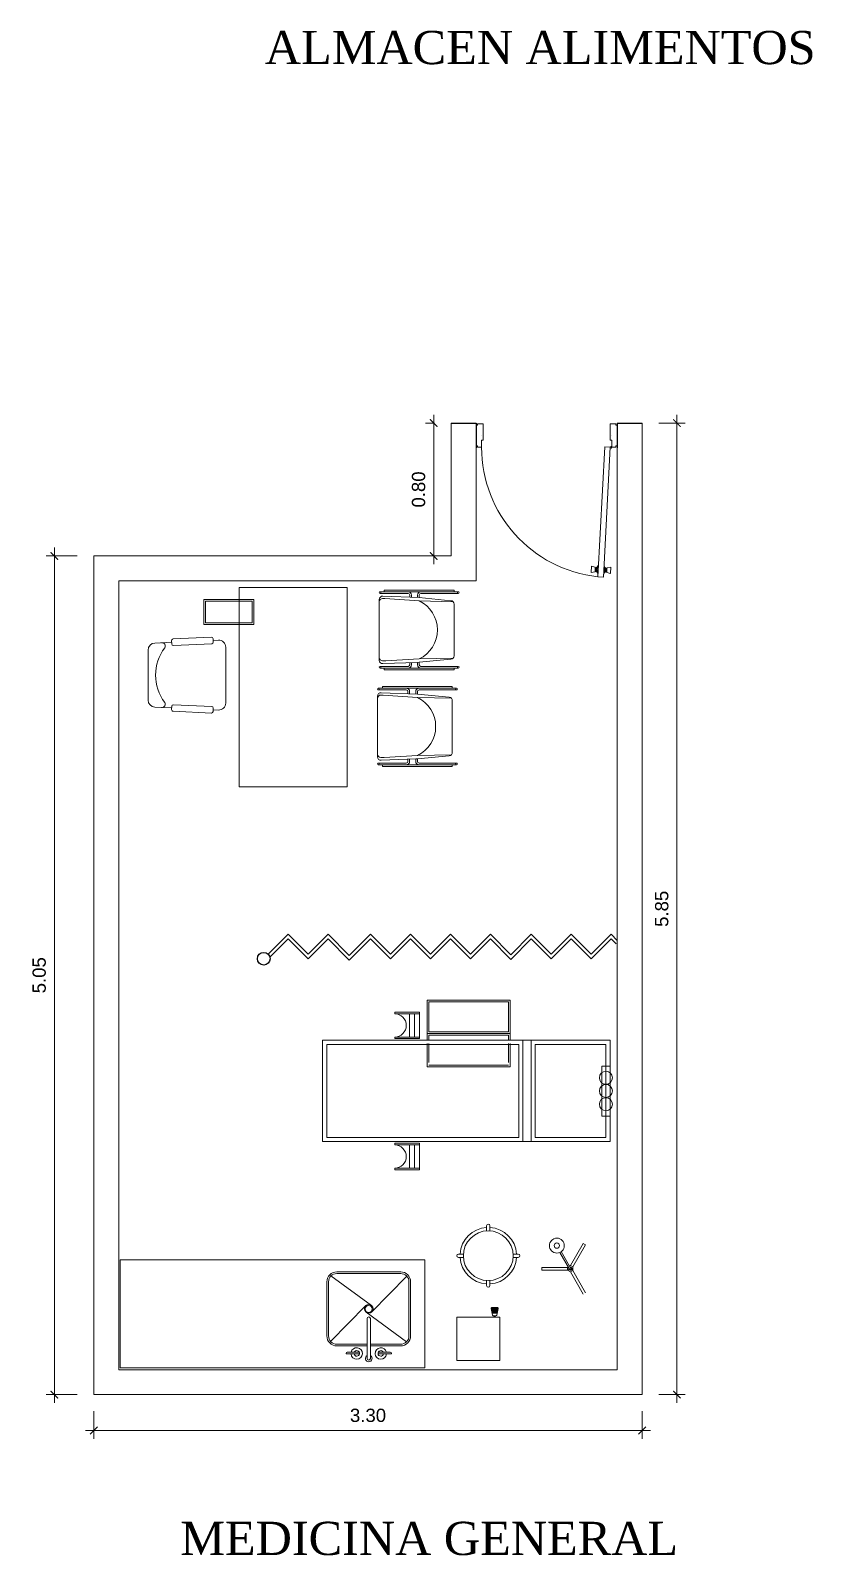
# Model space of a CAD drawing. Header units: metres. Extents: x 250.9 to 296.3, y -151.6 to -124.3.
# Drawn here: x 250.9 to 255.61, y -149.65 to -140.47 of the extents above; entities that cross this region are included whole.
import ezdxf

# ---------------------------------------------------------------- set-up
doc = ezdxf.new("R2010")
doc.units = ezdxf.units.M
doc.header["$MEASUREMENT"] = 0
doc.linetypes.add('HIDDEN', pattern=[0.375, 0.25, -0.125])
for name, color, linetype, lineweight in [('HATCH', 8, 'Continuous', 9), ('MUROS', 2, 'Continuous', 20), ('PROY', 5, 'HIDDEN', 13), ('PUERTAS', 97, 'Continuous', 13)]:
    doc.layers.add(name, color=color, linetype=linetype, lineweight=lineweight)
doc.styles.add('UNO', font='arial.ttf')
doc.dimstyles.new('EN 50', dxfattribs={"dimtxt": 0.08, "dimasz": 0.045, "dimexe": 0.05, "dimexo": 0.1, "dimgap": 0.05, "dimtad": 1, "dimlfac": -1, "dimzin": 1, "dimdsep": 46, "dimtxsty": 'UNO', "dimblk": 'ARCHTICK', "dimcen": 0.5, "dimdle": 0.05, "dimclrd": 1, "dimclre": 1, "dimclrt": 7, "dimazin": 0, "dimtm": 1e-09, "dimtfac": 1, "dimtix": 1, "dimtmove": 0, "dimatfit": 0, "dimldrblk": 'ARCHTICK', "dimfxl": 1, "dimtolj": 2, "dimlwd": 13, "dimlwe": 13, "dimarcsym": 0})

# ---------------------------------------------------------------- blocks, each defined once
blk = doc.blocks.new('TARJA')
for p, q in [((-0.014, -0.0221), (-0.2273, 0.1942)), ((0.2299, 0.1963), (-0.0142, 0.0183)), ((0.2319, -0.1979), (0.0189, 0.0181)), ((0.0187, -0.022), (-0.2253, -0.2)), ((-0.0077, -0.2999), (-0.0077, -0.0604)), ((0.0123, -0.2999), (0.0123, -0.0604)), ((-0.1342, -0.2704), (-0.1342, -0.2732)), ((-0.1342, -0.2732), (-0.0537, -0.2732)), ((-0.127, -0.2633), (-0.0548, -0.2633)), ((0.1386, -0.2732), (0.0581, -0.2732)), ((0.1315, -0.2633), (0.0592, -0.2633)), ((0.1386, -0.2704), (0.1386, -0.2732))]:
    blk.add_line(p, q)
for points in [[(0.012, -0.2248), (0.1944, -0.2248, 0.414214), (0.2544, -0.1648), (0.2544, 0.1611, 0.414214), (0.1944, 0.2211), (-0.1898, 0.2211, 0.414214), (-0.2498, 0.1611), (-0.2498, -0.1648, 0.414214), (-0.1898, -0.2248), (-0.0067, -0.2248)], [(0.012, -0.2148), (0.1944, -0.2148, 0.414214), (0.2444, -0.1648), (0.2444, 0.1611, 0.414214), (0.1944, 0.2111), (-0.1898, 0.2111, 0.414214), (-0.2398, 0.1611), (-0.2398, -0.1648, 0.414214), (-0.1898, -0.2148), (-0.0067, -0.2148)]]:
    blk.add_lwpolyline(points, format="xyb")
for radius in [0.026, 0.021]:
    blk.add_circle((0.0023, -0.0019), radius)
for centre, radius, start, end in [((0.0023, -0.0604), 0.01, 0, 180), ((-0.127, -0.2704), 0.00711, 89.98224, 179.98224), ((-0.0701, -0.27), 0.0345, 185.25448, 168.76167), ((-0.0701, -0.27), 0.0167, 190.90126, 156.33355), ((0.0746, -0.27), 0.0345, 11.23833, 354.74552), ((0.0746, -0.27), 0.0167, 23.66645, 349.09874), ((0.1315, -0.2704), 0.00711, 0.01776, 90.01776), ((0.0023, -0.2999), 0.02, 120, 60), ((0.0023, -0.2999), 0.01, 180, 0)]:
    blk.add_arc(centre, radius, start, end)
blk = doc.blocks.new('CESTO')
for points in [[(-0.0775, 0.1591), (0.0725, 0.1591), (0.0725, -0.1409), (-0.0775, -0.1409)], [(-0.0675, 0.1491), (0.0625, 0.1491), (0.0625, -0.1309), (-0.0675, -0.1309)]]:
    blk.add_lwpolyline(points, close=True)
blk = doc.blocks.new('gkgk')
for p, q in [((-0.0366, 0.8059), (-0.0387, 0.7662)), ((-0.013, 0.7999), (-0.0366, 0.8059)), ((-0.035, 0.0018), (0.0085, 0.8301)), ((-0.0143, 0.7761), (-0.0134, 0.7935)), ((-0.0134, 0.7935), (-0.013, 0.7999)), ((-0.0094, 0.7933), (-0.0134, 0.7935)), ((-0.0103, 0.7759), (-0.0094, 0.7933)), ((-0.0094, 0.7933), (-0.0093, 0.7957)), ((-0.0053, 0.7955), (-0.0093, 0.7957)), ((-0.0065, 0.7733), (-0.0053, 0.7955)), ((-0.0053, 0.7955), (-0.0051, 0.7987)), ((-0.0012, 0.7985), (-0.0051, 0.7987)), ((-0.0027, 0.7699), (-0.0012, 0.7985)), ((0.0058, 0.8101), (-0.0012, 0.7985)), ((0.0434, 0.8283), (0, 0)), ((0.0031, 0.7576), (0.0058, 0.8101)), ((0.0074, 0.81), (0.0058, 0.8101)), ((0.0085, 0.8301), (0.0434, 0.8283)), ((0.041, 0.7819), (0.041, 0.7819)), ((0.041, 0.7819), (0.041, 0.7819)), ((0.0412, 0.7556), (0.0439, 0.8081)), ((0.0424, 0.8081), (0.0439, 0.8081)), ((0.0439, 0.8081), (0.0497, 0.7958)), ((0.0482, 0.7672), (0.0497, 0.7958)), ((0.0497, 0.7958), (0.0536, 0.7956)), ((0.0523, 0.7702), (0.0535, 0.7924)), ((0.0535, 0.7924), (0.0536, 0.7956)), ((0.0535, 0.7924), (0.0574, 0.7922)), ((0.0564, 0.7724), (0.0573, 0.7898)), ((0.0573, 0.7898), (0.0574, 0.7922)), ((0.0573, 0.7898), (0.0613, 0.7896)), ((0.0604, 0.7721), (0.0613, 0.7896)), ((0.0613, 0.7896), (0.0616, 0.796)), ((0.0616, 0.796), (0.0857, 0.7995)), ((0.0857, 0.7995), (0.0836, 0.7598)), ((-0.0146, 0.7697), (-0.0387, 0.7662)), ((-0.0143, 0.7761), (-0.0146, 0.7697)), ((-0.0103, 0.7759), (-0.0143, 0.7761)), ((-0.0103, 0.7759), (-0.0104, 0.7735)), ((-0.0065, 0.7733), (-0.0104, 0.7735)), ((-0.0065, 0.7733), (-0.0066, 0.7701)), ((-0.0027, 0.7699), (-0.0066, 0.7701)), ((0.0031, 0.7576), (-0.0027, 0.7699)), ((0.0047, 0.7575), (0.0031, 0.7576)), ((0.0396, 0.7557), (0.0412, 0.7556)), ((0.0412, 0.7556), (0.0482, 0.7672)), ((0.0482, 0.7672), (0.0521, 0.767)), ((0.0523, 0.7702), (0.0521, 0.767)), ((0.0523, 0.7702), (0.0563, 0.77)), ((0.0564, 0.7724), (0.0563, 0.77)), ((0.0564, 0.7724), (0.0604, 0.7721)), ((0.0604, 0.7721), (0.06, 0.7658)), ((0.06, 0.7658), (0.0836, 0.7598)), ((-0.07, 0.0018), (-0.045, 0.0018)), ((-0.07, 0.0018), (-0.07, -0.0082)), ((-0.045, 0.0018), (-0.045, -0.0432)), ((-0.035, 0.0018), (0, 0)), ((0.785, 0.0018), (0.785, -0.0432)), ((0.81, 0.0018), (0.785, 0.0018)), ((0.81, 0.0018), (0.81, -0.0082)), ((-0.08, -0.0082), (-0.08, -0.1382)), ((-0.08, -0.0082), (-0.07, -0.0082)), ((-0.035, -0.0432), (-0.045, -0.0432)), ((-0.045, -0.0732), (-0.045, -0.0732)), ((-0.045, -0.0732), (-0.045, -0.0732)), ((-0.035, -0.0432), (-0.035, -0.1482)), ((-0.035, -0.1482), (-0.035, -0.0432)), ((0.775, -0.0432), (0.775, -0.1482)), ((0.775, -0.1482), (0.775, -0.0432)), ((0.775, -0.0432), (0.785, -0.0432)), ((0.785, -0.0732), (0.785, -0.0732)), ((0.785, -0.0732), (0.785, -0.0732)), ((0.82, -0.0082), (0.81, -0.0082)), ((0.82, -0.0082), (0.82, -0.1382)), ((-0.08, -0.1382), (-0.07, -0.1382)), ((-0.07, -0.1382), (-0.07, -0.1482)), ((-0.07, -0.1482), (-0.035, -0.1482)), ((0.81, -0.1482), (0.775, -0.1482)), ((0.82, -0.1382), (0.81, -0.1382)), ((0.81, -0.1382), (0.81, -0.1482))]:
    blk.add_line(p, q)
at = {"ltscale": 0.25}
blk.add_circle((-0.04, 0.0018), 0.005, dxfattribs=at)
blk.add_arc((-0.045, 0.0018), 0.83, 360, 83.89303)
blk = doc.blocks.new('_ArchTick')
at = {"color": 0, "linetype": 'ByBlock', "const_width": 0.15}
blk.add_lwpolyline([(-0.5, -0.5), (0.5, 0.5)], dxfattribs=at)
blk = doc.blocks.new('*D15')
at = {"color": 1, "lineweight": 13, "transparency": 16777216}
for p, q in [((251.2833, -148.7844), (251.2833, -148.9505)), ((254.5833, -148.7844), (254.5833, -148.9505)), ((251.2333, -148.9005), (254.6333, -148.9005))]:
    blk.add_line(p, q, dxfattribs=at)
at = {"layer": 'Defpoints', "color": 0, "transparency": 16777216}
for p in [(251.2833, -148.6844), (254.5833, -148.6844), (254.5833, -148.9005)]:
    blk.add_point(p, dxfattribs=at)
at = {"color": 1, "lineweight": 13, "transparency": 16777216, "xscale": 0.045, "yscale": 0.045, "zscale": 0.045, "rotation": 180}
blk.add_blockref('_ArchTick', (251.2833, -148.9005), dxfattribs=at)
at = {"color": 1, "lineweight": 13, "transparency": 16777216, "xscale": 0.045, "yscale": 0.045, "zscale": 0.045}
blk.add_blockref('_ArchTick', (254.5833, -148.9005), dxfattribs=at)
at = {"color": 7, "transparency": 16777216, "insert": (252.9333, -148.8096), "char_height": 0.08, "attachment_point": 5, "style": 'UNO'}
blk.add_mtext('\\A2;3.30', dxfattribs=at)
blk = doc.blocks.new('*D16')
at = {"color": 1, "lineweight": 13, "transparency": 16777216}
for p, q in [((251.0456, -148.7344), (251.0456, -143.5843)), ((251.1833, -143.6343), (250.9956, -143.6343)), ((251.1833, -148.6844), (250.9956, -148.6844))]:
    blk.add_line(p, q, dxfattribs=at)
at = {"layer": 'Defpoints', "color": 0, "transparency": 16777216}
for p in [(251.0456, -143.6343), (251.2833, -143.6343), (251.2833, -148.6844)]:
    blk.add_point(p, dxfattribs=at)
at = {"color": 1, "lineweight": 13, "transparency": 16777216, "xscale": 0.045, "yscale": 0.045, "zscale": 0.045}
for p, rotation in [((251.0456, -143.6343), 90), ((251.0456, -148.6844), 270)]:
    blk.add_blockref('_ArchTick', p, dxfattribs=dict(at, rotation=rotation))
at = {"color": 7, "transparency": 16777216, "insert": (250.9547, -146.1593), "char_height": 0.08, "attachment_point": 5, "rotation": 90, "style": 'UNO'}
blk.add_mtext('\\A2;5.05', dxfattribs=at)
blk = doc.blocks.new('*D17')
at = {"color": 1, "lineweight": 13, "transparency": 16777216}
for p, q in [((253.3285, -143.6843), (253.3285, -142.7843)), ((253.3333, -142.8343), (253.2785, -142.8343)), ((253.3333, -143.6343), (253.2785, -143.6343))]:
    blk.add_line(p, q, dxfattribs=at)
at = {"layer": 'Defpoints', "color": 0, "transparency": 16777216}
for p in [(253.3285, -142.8343), (253.4333, -142.8343), (253.4333, -143.6343)]:
    blk.add_point(p, dxfattribs=at)
at = {"color": 1, "lineweight": 13, "transparency": 16777216, "xscale": 0.045, "yscale": 0.045, "zscale": 0.045}
for p, rotation in [((253.3285, -142.8343), 90), ((253.3285, -143.6343), 270)]:
    blk.add_blockref('_ArchTick', p, dxfattribs=dict(at, rotation=rotation))
at = {"color": 7, "transparency": 16777216, "insert": (253.2377, -143.2343), "char_height": 0.08, "attachment_point": 5, "rotation": 90, "style": 'UNO'}
blk.add_mtext('\\A2;0.80', dxfattribs=at)
blk = doc.blocks.new('*D18')
at = {"color": 1, "lineweight": 13, "transparency": 16777216}
for p, q in [((254.792, -142.7843), (254.792, -148.7344)), ((254.6833, -142.8343), (254.842, -142.8343)), ((254.6833, -148.6844), (254.842, -148.6844))]:
    blk.add_line(p, q, dxfattribs=at)
at = {"layer": 'Defpoints', "color": 0, "transparency": 16777216}
for p in [(254.5833, -142.8343), (254.5833, -148.6844), (254.792, -148.6844)]:
    blk.add_point(p, dxfattribs=at)
at = {"color": 1, "lineweight": 13, "transparency": 16777216, "xscale": 0.045, "yscale": 0.045, "zscale": 0.045}
for p, rotation in [((254.792, -142.8343), 90), ((254.792, -148.6844), 270)]:
    blk.add_blockref('_ArchTick', p, dxfattribs=dict(at, rotation=rotation))
at = {"color": 7, "transparency": 16777216, "insert": (254.7012, -145.7593), "char_height": 0.08, "attachment_point": 5, "rotation": 90, "style": 'UNO'}
blk.add_mtext('\\A2;5.85', dxfattribs=at)

msp = doc.modelspace()

# ---------------------------------------------------------------- linework, layer by layer
for p, q in [((253.4333, -142.8343), (253.5833, -142.8343)), ((253.5833, -142.8343), (253.5833, -142.9843)), ((254.4333, -142.8343), (254.5833, -142.8343)), ((254.4333, -142.8343), (254.4333, -142.9843))]:
    msp.add_line(p, q)
msp.add_circle((252.3059, -146.0599), 0.038)
at = {"layer": 'HATCH'}
for p, q in [((253.0133, -143.8498), (253.006, -143.8498)), ((253.0133, -143.8598), (253.006, -143.8598)), ((253.1745, -143.8498), (253.0133, -143.8498)), ((253.1745, -143.8598), (253.0133, -143.8598)), ((253.2413, -143.8848), (253.023, -143.8766)), ((253.4513, -143.8398), (253.0313, -143.8398)), ((253.0313, -143.8498), (253.0313, -143.8398)), ((253.2539, -143.8498), (253.1569, -143.8498)), ((253.1845, -143.8827), (253.1845, -143.8698)), ((253.2313, -143.8498), (253.1945, -143.8498)), ((253.1945, -143.8831), (253.1945, -143.8698)), ((253.2313, -143.8498), (253.2539, -143.8498)), ((253.2413, -143.8498), (253.2313, -143.8498)), ((253.2313, -143.8698), (253.2313, -143.8845)), ((253.2413, -143.8498), (253.2627, -143.8498)), ((253.2413, -143.8698), (253.2413, -143.8848)), ((253.2413, -143.8848), (253.2413, -143.8698)), ((253.4323, -143.9039), (253.2413, -143.8848)), ((253.4687, -143.8498), (253.2513, -143.8498)), ((253.4513, -143.8598), (253.2513, -143.8598)), ((253.2513, -143.8598), (253.2682, -143.8598)), ((253.2627, -143.8498), (253.4765, -143.8498)), ((253.2682, -143.8598), (253.4513, -143.8598)), ((253.4513, -143.8498), (253.4513, -143.8398)), ((253.4513, -143.8598), (253.4687, -143.8598)), ((253.4687, -143.8498), (253.4765, -143.8498)), ((253.4687, -143.8598), (253.4765, -143.8598)), ((253.0013, -143.9048), (253.0013, -143.8966)), ((253.0013, -143.9048), (253.0013, -143.9155)), ((253.0013, -144.2461), (253.0013, -143.9103)), ((253.0346, -143.8903), (253.0213, -143.8903)), ((253.0346, -143.8903), (253.2413, -143.9048)), ((253.2413, -143.9048), (253.4458, -143.9101)), ((253.4513, -144.2358), (253.4513, -143.9239)), ((251.6505, -144.1589), (251.7519, -144.1543)), ((251.7514, -144.1443), (251.7523, -144.1642)), ((251.7609, -144.1338), (251.9907, -144.1234)), ((252.0012, -144.1329), (252.0021, -144.1529)), ((252.0016, -144.1429), (252.033, -144.1415)), ((251.6099, -144.2013), (251.6099, -144.5026)), ((251.7628, -144.1738), (251.9925, -144.1633)), ((252.0774, -144.1839), (252.0774, -144.52)), ((253.0013, -144.2371), (253.0021, -144.2371)), ((253.0013, -144.2548), (253.0013, -144.2371)), ((253.0013, -144.2548), (253.0013, -144.2631)), ((253.0414, -144.2661), (253.2413, -144.2548)), ((253.4458, -144.2496), (253.2413, -144.2548)), ((253.2413, -144.2548), (253.2413, -144.2548)), ((253.0129, -144.2998), (253.0061, -144.2998)), ((253.0129, -144.3098), (253.0061, -144.3098)), ((253.1745, -144.2998), (253.0126, -144.2998)), ((253.0126, -144.2998), (253.1745, -144.2998)), ((253.0129, -144.2998), (253.0126, -144.2998)), ((253.0129, -144.3098), (253.0126, -144.3098)), ((253.0313, -144.3098), (253.0126, -144.3098)), ((253.1745, -144.3098), (253.0129, -144.3098)), ((253.031, -144.2661), (253.0213, -144.2661)), ((253.2313, -144.2752), (253.023, -144.283)), ((253.031, -144.2661), (253.0414, -144.2661)), ((253.0313, -144.3198), (253.0313, -144.3098)), ((253.0313, -144.3198), (253.0313, -144.3098)), ((253.0313, -144.3198), (253.0313, -144.3098)), ((253.0313, -144.3098), (253.0613, -144.3098)), ((253.0313, -144.3198), (253.0313, -144.3098)), ((253.0313, -144.3198), (253.0313, -144.3098)), ((253.4513, -144.3198), (253.0313, -144.3198)), ((253.0313, -144.3198), (253.4513, -144.3198)), ((253.2513, -144.3098), (253.1745, -144.3098)), ((253.1845, -144.277), (253.1845, -144.2898)), ((253.1945, -144.2766), (253.1945, -144.2898)), ((253.1945, -144.2997), (253.1945, -144.2998)), ((253.2313, -144.2752), (253.2413, -144.2748)), ((253.2313, -144.2752), (253.2313, -144.2898)), ((253.4323, -144.2557), (253.2413, -144.2748)), ((253.2413, -144.2898), (253.2413, -144.2748)), ((253.2413, -144.2898), (253.2413, -144.2748)), ((253.2513, -144.2998), (253.4689, -144.2998)), ((253.4696, -144.2998), (253.2513, -144.2998)), ((253.2513, -144.3098), (253.4689, -144.3098)), ((253.4513, -144.3098), (253.4213, -144.3098)), ((253.4323, -144.2557), (253.4323, -144.2557)), ((253.4513, -144.3198), (253.4513, -144.3098)), ((253.4513, -144.3198), (253.4513, -144.3098)), ((253.4513, -144.3098), (253.4689, -144.3098)), ((253.4513, -144.3198), (253.4513, -144.3098)), ((253.4513, -144.3198), (253.4513, -144.3098)), ((253.4513, -144.3198), (253.4513, -144.3098)), ((253.4689, -144.2998), (253.4659, -144.2998)), ((253.468, -144.3098), (253.4764, -144.3098)), ((253.468, -144.3098), (253.4689, -144.3098)), ((253.4696, -144.2998), (253.4724, -144.2998)), ((253.4724, -144.2998), (253.4764, -144.2998)), ((253.0024, -144.4315), (252.9951, -144.4315)), ((253.1636, -144.4315), (253.0024, -144.4315)), ((253.4404, -144.4215), (253.0204, -144.4215)), ((253.0204, -144.4315), (253.0204, -144.4215)), ((253.243, -144.4315), (253.146, -144.4315)), ((253.2204, -144.4315), (253.1836, -144.4315)), ((253.2204, -144.4315), (253.243, -144.4315)), ((253.2304, -144.4315), (253.2204, -144.4315)), ((253.2304, -144.4315), (253.2518, -144.4315)), ((253.4578, -144.4315), (253.2404, -144.4315)), ((253.2518, -144.4315), (253.4656, -144.4315)), ((253.4404, -144.4315), (253.4404, -144.4215)), ((253.4578, -144.4315), (253.4656, -144.4315)), ((251.7628, -144.5301), (251.9925, -144.5406)), ((252.9904, -144.4865), (252.9904, -144.4783)), ((252.9904, -144.4865), (252.9904, -144.4972)), ((252.9904, -144.8278), (252.9904, -144.492)), ((253.0024, -144.4415), (252.9951, -144.4415)), ((253.1636, -144.4415), (253.0024, -144.4415)), ((253.0237, -144.472), (253.0104, -144.472)), ((253.2304, -144.4665), (253.0121, -144.4584)), ((253.0237, -144.472), (253.2304, -144.4865)), ((253.1736, -144.4644), (253.1736, -144.4515)), ((253.1836, -144.4648), (253.1836, -144.4515)), ((253.2204, -144.4515), (253.2204, -144.4662)), ((253.2304, -144.4515), (253.2304, -144.4665)), ((253.2304, -144.4665), (253.2304, -144.4515)), ((253.4214, -144.4856), (253.2304, -144.4665)), ((253.2304, -144.4865), (253.4349, -144.4918)), ((253.4404, -144.4415), (253.2404, -144.4415)), ((253.2404, -144.4415), (253.2573, -144.4415)), ((253.2573, -144.4415), (253.4404, -144.4415)), ((253.4404, -144.4415), (253.4578, -144.4415)), ((253.4404, -144.8175), (253.4404, -144.5056)), ((253.4578, -144.4415), (253.4656, -144.4415)), ((251.6505, -144.5451), (251.7519, -144.5497)), ((251.7514, -144.5596), (251.7523, -144.5397)), ((251.7609, -144.5701), (251.9907, -144.5805)), ((252.0012, -144.571), (252.0021, -144.551)), ((252.0016, -144.561), (252.033, -144.5624)), ((252.9904, -144.8188), (252.9912, -144.8188)), ((252.9904, -144.8365), (252.9904, -144.8188)), ((252.9904, -144.8365), (252.9904, -144.8448)), ((253.002, -144.8815), (252.9952, -144.8815)), ((253.002, -144.8915), (252.9952, -144.8915)), ((253.1636, -144.8815), (253.0017, -144.8815)), ((253.0017, -144.8815), (253.1636, -144.8815)), ((253.002, -144.8815), (253.0017, -144.8815)), ((253.002, -144.8915), (253.0017, -144.8915)), ((253.0204, -144.8915), (253.0017, -144.8915)), ((253.1636, -144.8915), (253.002, -144.8915)), ((253.0201, -144.8478), (253.0104, -144.8478)), ((253.2204, -144.8569), (253.0121, -144.8647)), ((253.0201, -144.8478), (253.0305, -144.8478)), ((253.0204, -144.9015), (253.0204, -144.8915)), ((253.0204, -144.9015), (253.0204, -144.8915)), ((253.0204, -144.9015), (253.0204, -144.8915)), ((253.0204, -144.8915), (253.0504, -144.8915)), ((253.0204, -144.9015), (253.0204, -144.8915)), ((253.0204, -144.9015), (253.0204, -144.8915)), ((253.0305, -144.8478), (253.2304, -144.8365)), ((253.2404, -144.8915), (253.1636, -144.8915)), ((253.1736, -144.8587), (253.1736, -144.8715)), ((253.1836, -144.8583), (253.1836, -144.8715)), ((253.1836, -144.8814), (253.1836, -144.8815)), ((253.2204, -144.8569), (253.2304, -144.8565)), ((253.2204, -144.8569), (253.2204, -144.8715)), ((253.4349, -144.8313), (253.2304, -144.8365)), ((253.2304, -144.8365), (253.2304, -144.8365)), ((253.4214, -144.8375), (253.2304, -144.8565)), ((253.2304, -144.8715), (253.2304, -144.8565)), ((253.2304, -144.8715), (253.2304, -144.8565)), ((253.2404, -144.8815), (253.458, -144.8815)), ((253.4587, -144.8815), (253.2404, -144.8815)), ((253.2404, -144.8915), (253.458, -144.8915)), ((253.4404, -144.8915), (253.4104, -144.8915)), ((253.4214, -144.8375), (253.4214, -144.8375)), ((253.4404, -144.9015), (253.4404, -144.8915)), ((253.4404, -144.9015), (253.4404, -144.8915)), ((253.4404, -144.8915), (253.458, -144.8915)), ((253.4404, -144.9015), (253.4404, -144.8915)), ((253.4404, -144.9015), (253.4404, -144.8915)), ((253.4404, -144.9015), (253.4404, -144.8915)), ((253.458, -144.8815), (253.455, -144.8815)), ((253.4571, -144.8915), (253.4655, -144.8915)), ((253.4571, -144.8915), (253.458, -144.8915)), ((253.4587, -144.8815), (253.4614, -144.8815)), ((253.4614, -144.8815), (253.4655, -144.8815)), ((253.4404, -144.9015), (253.0204, -144.9015)), ((253.0204, -144.9015), (253.4404, -144.9015)), ((253.7888, -146.3098), (253.2888, -146.3098)), ((253.2888, -146.3098), (253.2888, -146.5522)), ((253.2988, -146.3198), (253.7788, -146.3198)), ((253.2988, -146.3198), (253.2988, -146.4998)), ((253.7788, -146.3198), (253.7788, -146.4998)), ((253.7888, -146.5502), (253.7888, -146.3098)), ((253.0937, -146.3811), (253.2437, -146.3811)), ((253.0937, -146.3811), (253.0937, -146.3911)), ((253.0937, -146.3911), (253.2437, -146.3911)), ((253.1837, -146.5311), (253.1837, -146.3911)), ((253.2137, -146.5311), (253.2137, -146.3911)), ((253.2437, -146.5411), (253.2437, -146.3811)), ((253.0937, -146.5311), (253.2437, -146.5311)), ((253.0937, -146.5311), (253.0937, -146.5411)), ((253.0937, -146.5411), (253.2437, -146.5411)), ((253.2888, -146.5098), (253.7888, -146.5098)), ((253.2988, -146.4998), (253.7788, -146.4998)), ((253.2988, -146.5198), (253.7788, -146.5198)), ((253.2988, -146.5198), (253.2988, -146.5522)), ((253.7788, -146.5198), (253.7788, -146.5502)), ((252.6599, -147.1611), (252.6599, -146.5511)), ((252.6599, -146.5511), (254.3899, -146.5511)), ((252.6849, -147.1361), (252.6849, -146.5761)), ((252.6849, -146.5761), (253.8399, -146.5761)), ((253.2888, -146.7098), (253.2888, -146.5708)), ((253.2988, -146.5709), (253.2988, -146.6838)), ((253.7788, -146.5709), (253.7788, -146.6838)), ((253.7888, -146.7098), (253.7888, -146.5708)), ((253.8399, -146.5761), (253.8399, -147.1361)), ((253.8649, -146.5511), (253.8649, -147.1599)), ((253.9149, -146.5511), (253.9149, -147.1599)), ((254.3649, -146.5761), (253.9399, -146.5761)), ((253.9399, -146.5761), (253.9399, -147.1361)), ((254.3649, -147.1361), (254.3649, -146.5761)), ((254.3899, -146.5511), (254.3899, -147.1611)), ((253.2888, -146.7098), (253.7888, -146.7098)), ((253.2988, -146.6998), (253.7788, -146.6998)), ((254.3407, -146.7071), (254.3907, -146.7071)), ((254.3407, -147.0071), (254.3407, -146.7071)), ((254.3907, -146.7071), (254.3907, -147.0071)), ((254.3907, -147.0071), (254.3407, -147.0071)), ((254.3899, -147.1611), (252.6599, -147.1611)), ((253.8399, -147.1361), (252.6849, -147.1361)), ((253.0937, -147.1711), (253.2437, -147.1711)), ((253.0937, -147.1811), (253.0937, -147.1711)), ((253.0937, -147.1811), (253.2437, -147.1811)), ((253.1837, -147.1811), (253.1837, -147.3211)), ((253.2137, -147.1811), (253.2137, -147.3211)), ((253.2437, -147.1711), (253.2437, -147.3311)), ((253.9399, -147.1361), (254.3649, -147.1361)), ((253.0937, -147.3211), (253.2437, -147.3211)), ((253.0937, -147.3311), (253.0937, -147.3211)), ((253.0937, -147.3311), (253.2437, -147.3311)), ((253.6471, -147.6679), (253.6471, -147.6982)), ((253.6671, -147.6982), (253.6671, -147.6679)), ((254.1458, -147.9291), (254.0876, -147.8282)), ((254.1547, -147.924), (254.0964, -147.8231)), ((254.152, -147.9074), (254.2288, -147.7744)), ((254.1659, -147.9154), (254.2427, -147.7824)), ((254.2427, -147.7824), (254.2288, -147.7744)), ((253.5074, -147.8379), (253.4771, -147.8379)), ((253.4771, -147.8579), (253.5074, -147.8579)), ((253.8068, -147.8379), (253.8371, -147.8379)), ((253.8371, -147.8579), (253.8068, -147.8579)), ((253.9792, -147.9185), (253.9792, -147.9345)), ((253.9792, -147.9185), (254.1328, -147.9185)), ((254.1328, -147.9185), (254.138, -147.9155)), ((254.1328, -147.9185), (254.1328, -147.9345)), ((254.1469, -147.9104), (254.152, -147.9074)), ((254.1659, -147.9154), (254.152, -147.9074)), ((254.1659, -147.9154), (254.1659, -147.9376)), ((253.6471, -148.0279), (253.6471, -147.9976)), ((253.6671, -147.9976), (253.6671, -148.0279)), ((253.9792, -147.9345), (254.1328, -147.9345)), ((254.152, -147.9456), (254.1328, -147.9345)), ((254.1659, -147.9376), (254.152, -147.9456)), ((254.152, -147.9456), (254.2288, -148.0786)), ((254.1659, -147.9376), (254.2427, -148.0706)), ((253.6745, -148.1635), (253.7156, -148.1635)), ((253.675, -148.1685), (253.7151, -148.1685)), ((253.676, -148.1735), (253.7141, -148.1735)), ((253.6769, -148.1785), (253.7132, -148.1785)), ((253.6779, -148.1835), (253.7122, -148.1835)), ((253.6788, -148.1885), (253.7113, -148.1885)), ((253.6798, -148.1935), (253.7103, -148.1935)), ((253.4673, -148.219), (253.6956, -148.219)), ((253.6926, -148.209), (253.6926, -148.219)), ((253.6976, -148.209), (253.6976, -148.219))]:
    msp.add_line(p, q, dxfattribs=at)
for points in [[(252.1571, -145.0255), (252.1571, -143.8241), (252.8071, -143.8241), (252.8071, -145.0255)], [(253.2743, -147.8737), (253.2743, -148.5237), (251.4416, -148.5237), (251.4416, -147.8737)], [(253.4673, -148.479), (253.4673, -148.219), (253.7273, -148.219), (253.7273, -148.479)]]:
    msp.add_lwpolyline(points, close=True, dxfattribs=at)
msp.add_lwpolyline([(253.7081, -148.2052), (253.7156, -148.1659, 0.487928), (253.7107, -148.1597), (253.6794, -148.1597, 0.487928), (253.6745, -148.1659), (253.682, -148.2052, 0.344151), (253.6869, -148.209), (253.7032, -148.209, 0.344151)], format="xyb", close=True, dxfattribs=at)
for centre, radius in [((253.0063, -143.8548), 0.005), ((253.4763, -143.8548), 0.005), ((253.0063, -144.3048), 0.005), ((253.4763, -144.3048), 0.005), ((252.9954, -144.4365), 0.005), ((253.4654, -144.4365), 0.005), ((252.9954, -144.8865), 0.005), ((253.4654, -144.8865), 0.005), ((254.3649, -146.7763), 0.0393), ((254.3649, -146.8561), 0.0393), ((254.3649, -146.9359), 0.0393), ((253.6571, -147.8479), 0.15), ((254.0697, -147.7871), 0.0448), ((254.0697, -147.7871), 0.016)]:
    msp.add_circle(centre, radius, dxfattribs=at)
for centre, radius, start, end in [((253.0213, -143.8966), 0.02, 85.23636, 180), ((253.1745, -143.8698), 0.02, 0, 90), ((253.1745, -143.8698), 0.01, 0, 90), ((253.2513, -143.8698), 0.02, 90, 180), ((253.2513, -143.8698), 0.01, 90, 180), ((253.0213, -143.9103), 0.02, 90, 180), ((253.1571, -144.0798), 0.1942, 295.69541, 64.30459), ((253.4313, -143.9239), 0.02, 0, 87.27369), ((251.6524, -144.2013), 0.0425, 92.60256, 180), ((251.693, -144.1769), 0.02, 330.10967, 95.8735), ((251.7614, -144.1438), 0.01, 92.60256, 182.60256), ((251.9912, -144.1334), 0.01, 2.60256, 92.60256), ((251.9921, -144.1533), 0.01, 272.60256, 2.60256), ((252.0349, -144.1839), 0.0425, 0, 92.60256), ((251.9268, -144.352), 0.2722, 142.67501, 217.21816), ((251.7623, -144.1638), 0.01, 182.60256, 272.60256), ((253.0213, -144.2461), 0.02, 180, 270), ((253.4313, -144.2358), 0.02, 272.72631, 0), ((253.0213, -144.2631), 0.02, 180, 274.76364), ((253.1745, -144.2898), 0.02, 270, 0), ((253.1745, -144.2898), 0.01, 270, 0), ((253.2513, -144.2898), 0.02, 180, 270), ((253.2513, -144.2898), 0.01, 180, 270), ((253.2513, -144.2898), 0.01, 180, 270), ((253.1636, -144.4515), 0.02, 0, 90), ((253.2404, -144.4515), 0.02, 90, 180), ((251.6524, -144.5026), 0.0425, 180, 267.39744), ((251.693, -144.527), 0.02, 264.1265, 29.89033), ((251.7623, -144.5401), 0.01, 87.39744, 177.39744), ((252.0349, -144.52), 0.0425, 267.39744, 0), ((253.0104, -144.4783), 0.02, 85.23636, 180), ((253.0104, -144.492), 0.02, 90, 180), ((253.1636, -144.4515), 0.01, 0, 90), ((253.2404, -144.4515), 0.01, 90, 180), ((253.1462, -144.6615), 0.1942, 295.69541, 64.30459), ((253.4204, -144.5056), 0.02, 0, 87.27369), ((251.7614, -144.5601), 0.01, 177.39744, 267.39744), ((251.9912, -144.5705), 0.01, 267.39744, 357.39744), ((251.9921, -144.5506), 0.01, 357.39744, 87.39744), ((253.0104, -144.8278), 0.02, 180, 270), ((253.0104, -144.8448), 0.02, 180, 274.76364), ((253.1636, -144.8715), 0.02, 270, 0), ((253.1636, -144.8715), 0.01, 270, 0), ((253.2404, -144.8715), 0.02, 180, 270), ((253.2404, -144.8715), 0.01, 180, 270), ((253.2404, -144.8715), 0.01, 180, 270), ((253.4204, -144.8175), 0.02, 272.72631, 0), ((253.0935, -146.4611), 0.07, 270.16117, 89.83883), ((253.0935, -147.2511), 0.07, 270.16117, 89.83883), ((253.6571, -147.8479), 0.17, 93.37229, 176.62771), ((253.6571, -147.6679), 0.01, 0, 180), ((253.6571, -147.8479), 0.17, 3.37229, 86.62771), ((253.4771, -147.8479), 0.01, 90, 270), ((253.6571, -147.8479), 0.17, 183.37229, 266.62771), ((253.6571, -147.8479), 0.17, 273.37229, 356.62771), ((253.8371, -147.8479), 0.01, 270, 90), ((254.1502, -147.9265), 0.0096, 152.23095, 87.76905), ((254.1502, -147.9265), 0.00512, 210, 30), ((253.6571, -148.0279), 0.01, 180, 0)]:
    msp.add_arc(centre, radius, start, end, dxfattribs=at)
at = {"layer": 'MUROS'}
for p, q in [((253.4333, -142.8343), (253.4333, -143.6343)), ((253.5833, -142.8343), (253.5833, -143.7843)), ((254.4333, -148.5344), (254.4333, -142.8343)), ((254.5833, -148.6844), (254.5833, -142.8343)), ((251.2833, -143.6343), (253.4333, -143.6343)), ((251.2833, -148.6844), (251.2833, -143.6343)), ((251.4333, -143.7843), (253.5833, -143.7843)), ((251.4333, -148.5344), (251.4333, -143.7843)), ((251.4333, -148.5344), (254.4333, -148.5344)), ((251.2833, -148.6844), (254.5833, -148.6844))]:
    msp.add_line(p, q, dxfattribs=at)
at = {"layer": 'PROY', "ltscale": 0.8}
for p, q in [((252.3324, -146.0326), (252.4526, -145.9124)), ((252.3427, -146.0506), (252.4526, -145.9407)), ((252.5728, -146.0326), (252.4526, -145.9124)), ((252.5728, -146.0609), (252.4526, -145.9407)), ((252.5728, -146.0326), (252.693, -145.9124)), ((252.5728, -146.0609), (252.693, -145.9407)), ((252.8208, -146.0402), (252.693, -145.9124)), ((252.8208, -146.0685), (252.693, -145.9407)), ((252.8208, -146.0402), (252.9485, -145.9124)), ((252.8208, -146.0685), (252.9485, -145.9407)), ((253.0687, -146.0326), (252.9485, -145.9124)), ((253.0687, -146.0609), (252.9485, -145.9407)), ((253.0687, -146.0326), (253.1889, -145.9124)), ((253.0687, -146.0609), (253.1889, -145.9407)), ((253.3091, -146.0326), (253.1889, -145.9124)), ((253.3091, -146.0609), (253.1889, -145.9407)), ((253.3091, -146.0326), (253.4293, -145.9124)), ((253.3091, -146.0609), (253.4293, -145.9407)), ((253.5496, -146.0326), (253.4293, -145.9124)), ((253.5496, -146.0609), (253.4293, -145.9407)), ((253.5496, -146.0326), (253.6698, -145.9124)), ((253.5496, -146.0609), (253.6698, -145.9407)), ((253.7927, -146.0354), (253.6698, -145.9124)), ((253.7927, -146.0636), (253.6698, -145.9407)), ((253.7927, -146.0354), (253.9156, -145.9124)), ((253.7927, -146.0636), (253.9156, -145.9407)), ((254.0358, -146.0326), (253.9156, -145.9124)), ((254.0358, -146.0609), (253.9156, -145.9407)), ((254.0358, -146.0326), (254.156, -145.9124)), ((254.0358, -146.0609), (254.156, -145.9407)), ((254.2762, -146.0326), (254.156, -145.9124)), ((254.2762, -146.0609), (254.156, -145.9407)), ((254.2762, -146.0326), (254.3964, -145.9124)), ((254.2762, -146.0609), (254.3964, -145.9407)), ((254.4331, -145.9491), (254.3964, -145.9124)), ((254.4258, -145.9701), (254.3964, -145.9407))]:
    msp.add_line(p, q, dxfattribs=at)

# ---------------------------------------------------------------- block references
at = {"layer": 'HATCH', "xscale": -1, "rotation": 270}
msp.add_blockref('CESTO', (252.0868, -143.969), dxfattribs=at)
at = {"layer": 'HATCH', "xscale": -1}
msp.add_blockref('TARJA', (252.94, -148.1663), dxfattribs=at)
at = {"layer": 'PUERTAS', "xscale": 0.9444444444445139, "yscale": 0.9444444444445139, "zscale": 0.9444444444445139, "rotation": 180.0000000002858}
msp.add_blockref('gkgk', (254.3578, -142.9784), dxfattribs=at)

# ---------------------------------------------------------------- texts
at = {"char_height": 0.2, "width": 3.806939, "attachment_point": 1}
for s, insert in [('{\\fTimes New Roman|b0|i0|c0|p18;\\C2;ALMACEN ALIMENTOS}', (252.3124, -140.473)), ('{\\fTimes New Roman|b0|i0|c0|p18;\\C2;MEDICINA GENERAL}', (251.8039, -149.4501))]:
    msp.add_mtext(s, dxfattribs=dict(at, insert=insert))

# ---------------------------------------------------------------- dimensions: what is measured, and where the dimension line sits
for base, p1, p2, picture, middle in [((253.3285, -142.8343), (253.4333, -143.6343), (253.4333, -142.8343), '*D17', (253.2377, -143.2343)), ((254.792, -148.6844), (254.5833, -142.8343), (254.5833, -148.6844), '*D18', (254.7012, -145.7593)), ((251.0456, -143.6343), (251.2833, -148.6844), (251.2833, -143.6343), '*D16', (250.9547, -146.1593))]:
    dim = msp.add_linear_dim(base=base, p1=p1, p2=p2, angle=90, dimstyle='EN 50')
    dim.commit()
    dim.dimension.update_dxf_attribs({"geometry": picture, "text_midpoint": middle})
dim = msp.add_linear_dim(base=(254.5833, -148.9005), p1=(251.2833, -148.6844), p2=(254.5833, -148.6844), dimstyle='EN 50')
dim.commit()
dim.dimension.update_dxf_attribs({"geometry": '*D15', "text_midpoint": (252.9333, -148.8096)})

doc.saveas('drawing.dxf')
